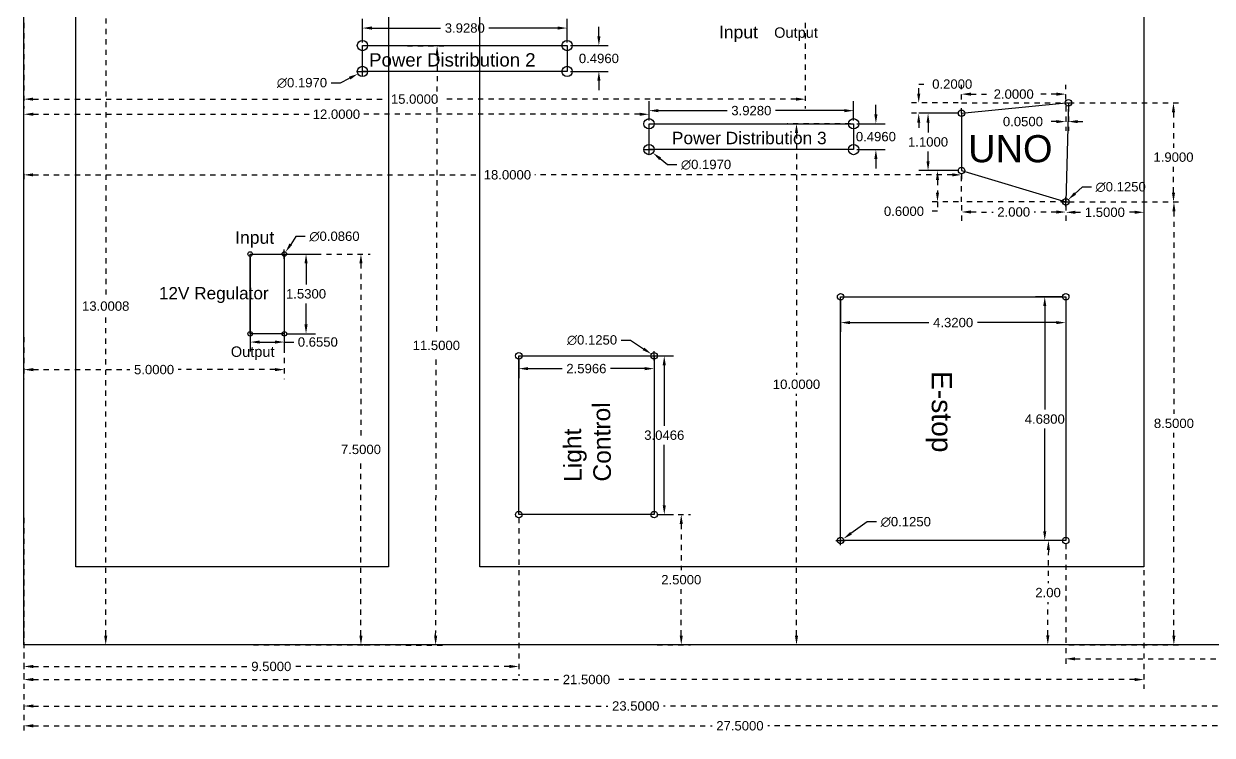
# Model space of a CAD drawing. Header units: inches. Extents: x 0 to 142, y -2 to 32.
# Drawn here: x 0 to 22.81, y -1.73 to 11.92 of the extents above; entities that cross this region are included whole.
import ezdxf

# ---------------------------------------------------------------- set-up
doc = ezdxf.new("R2010")
doc.units = ezdxf.units.IN
doc.header["$LTSCALE"] = 0.005
doc.header["$MEASUREMENT"] = 0
doc.linetypes.add('ACAD_ISO02W100', pattern=[15, 12, -3])
for name, color, linetype in [('dash', 1, 'ACAD_ISO02W100'), ('dash2', 5, 'ACAD_ISO02W100'), ('drills', 6, 'Continuous'), ('hidden', 5, 'Continuous')]:
    doc.layers.add(name, color=color, linetype=linetype)
doc.styles.get("Standard").update_dxf_attribs({"font": 'arial.ttf'})
doc.dimstyles.get("Standard").update_dxf_attribs({"dimtxt": 0.18, "dimasz": 0.18, "dimexe": 0.18, "dimexo": 0.0625, "dimgap": 0.09, "dimtad": 0, "dimtih": 1, "dimtoh": 1, "dimdec": 4, "dimzin": 0, "dimdsep": 46, "dimtxsty": 'Standard', "dimcen": 0.09, "dimadec": 0, "dimazin": 0, "dimtfac": 1, "dimtdec": 4, "dimtofl": 0, "dimtmove": 0, "dimatfit": 3, "dimfxl": 1, "dimtolj": 1, "dimtzin": 0, "dimarcsym": 0})

# ---------------------------------------------------------------- blocks, each defined once
blk = doc.blocks.new('*D9')
at = {"color": 0, "lineweight": -2, "transparency": 16777216}
for p, q in [((9.5, 5.484), (9.5, 5.121)), ((12.097, 5.484), (12.097, 5.121)), ((9.68, 5.301), (10.333, 5.301)), ((11.917, 5.301), (11.263, 5.301))]:
    blk.add_line(p, q, dxfattribs=at)
at = {"color": 0, "transparency": 16777216}
for points in [[(9.68, 5.331), (9.68, 5.271), (9.5, 5.301)], [(11.917, 5.331), (11.917, 5.271), (12.097, 5.301)]]:
    blk.add_solid(points, dxfattribs=at)
at = {"layer": 'Defpoints', "color": 0, "transparency": 16777216}
for p in [(9.5, 5.547), (12.097, 5.547), (12.097, 5.301)]:
    blk.add_point(p, dxfattribs=at)
at = {"color": 0, "transparency": 16777216, "insert": (10.798, 5.301), "char_height": 0.18, "attachment_point": 5}
blk.add_mtext('\\A1;2.5966', dxfattribs=at)
blk = doc.blocks.new('*D10')
at = {"color": 0, "lineweight": -2, "transparency": 16777216}
for p, q in [((12.159, 5.547), (12.473, 5.547)), ((12.293, 5.367), (12.293, 4.205)), ((12.293, 2.68), (12.293, 3.841)), ((12.159, 2.5), (12.473, 2.5))]:
    blk.add_line(p, q, dxfattribs=at)
at = {"color": 0, "transparency": 16777216}
for points in [[(12.263, 5.367), (12.323, 5.367), (12.293, 5.547)], [(12.263, 2.68), (12.323, 2.68), (12.293, 2.5)]]:
    blk.add_solid(points, dxfattribs=at)
at = {"layer": 'Defpoints', "color": 0, "transparency": 16777216}
for p in [(12.097, 5.547), (12.097, 2.5), (12.293, 2.5)]:
    blk.add_point(p, dxfattribs=at)
at = {"color": 0, "transparency": 16777216, "insert": (12.293, 4.023), "char_height": 0.18, "attachment_point": 5}
blk.add_mtext('\\A1;3.0466', dxfattribs=at)
blk = doc.blocks.new('*D11')
at = {"color": 0, "lineweight": -2, "transparency": 16777216}
for p, q in [((15.678, 6.619), (15.678, 6.004)), ((19.998, 6.619), (19.998, 6.004)), ((15.858, 6.184), (17.371, 6.184)), ((19.818, 6.184), (18.305, 6.184))]:
    blk.add_line(p, q, dxfattribs=at)
at = {"color": 0, "transparency": 16777216}
for points in [[(15.858, 6.214), (15.858, 6.154), (15.678, 6.184)], [(19.818, 6.214), (19.818, 6.154), (19.998, 6.184)]]:
    blk.add_solid(points, dxfattribs=at)
at = {"layer": 'Defpoints', "color": 0, "transparency": 16777216}
for p in [(15.678, 6.681), (19.998, 6.681), (19.998, 6.184)]:
    blk.add_point(p, dxfattribs=at)
at = {"color": 0, "transparency": 16777216, "insert": (17.838, 6.184), "char_height": 0.18, "attachment_point": 5}
blk.add_mtext('\\A1;4.3200', dxfattribs=at)
blk = doc.blocks.new('*D12')
at = {"color": 0, "lineweight": -2, "transparency": 16777216}
for p, q in [((19.936, 6.681), (19.416, 6.681)), ((19.596, 6.501), (19.596, 4.514)), ((19.596, 2.181), (19.596, 4.15)), ((19.936, 2.001), (19.416, 2.001))]:
    blk.add_line(p, q, dxfattribs=at)
at = {"color": 0, "transparency": 16777216}
for points in [[(19.566, 6.501), (19.626, 6.501), (19.596, 6.681)], [(19.566, 2.181), (19.626, 2.181), (19.596, 2.001)]]:
    blk.add_solid(points, dxfattribs=at)
at = {"layer": 'Defpoints', "color": 0, "transparency": 16777216}
for p in [(19.998, 6.681), (19.596, 2.001), (19.998, 2.001)]:
    blk.add_point(p, dxfattribs=at)
at = {"color": 0, "transparency": 16777216, "insert": (19.596, 4.332), "char_height": 0.18, "attachment_point": 5}
blk.add_mtext('\\A1;4.6800', dxfattribs=at)
blk = doc.blocks.new('*D13')
at = {"layer": 'dash', "color": 0, "lineweight": -2, "transparency": 16777216}
for p, q in [((19.941, 2.001), (19.487, 2.004)), ((19.665, 1.823), (19.661, 1.185)), ((19.655, 0.182), (19.659, 0.821)), ((19.928, 0), (19.474, 0.003))]:
    blk.add_line(p, q, dxfattribs=at)
at = {"layer": 'dash', "color": 0, "transparency": 16777216}
for points in [[(19.635, 1.823), (19.695, 1.823), (19.667, 2.003)], [(19.625, 0.182), (19.685, 0.182), (19.654, 0.002)]]:
    blk.add_solid(points, dxfattribs=at)
at = {"layer": 'Defpoints', "color": 0, "transparency": 16777216}
for p in [(20.003, 2.001), (19.654, 0.002), (19.99, 0)]:
    blk.add_point(p, dxfattribs=at)
at = {"layer": 'dash', "color": 0, "transparency": 16777216, "insert": (19.66, 1.003), "char_height": 0.18, "attachment_point": 5}
blk.add_mtext('\\A1;2.00', dxfattribs=at)
blk = doc.blocks.new('*D33')
at = {"layer": 'dash', "color": 0, "lineweight": -2, "transparency": 16777216}
for p, q in [((15.866, 10), (14.651, 10)), ((14.831, 9.82), (14.831, 5.182)), ((14.831, 0.18), (14.831, 4.818)), ((15.866, 0), (14.651, 0))]:
    blk.add_line(p, q, dxfattribs=at)
at = {"layer": 'dash', "color": 0, "transparency": 16777216}
for points in [[(14.801, 9.82), (14.861, 9.82), (14.831, 10)], [(14.801, 0.18), (14.861, 0.18), (14.831, 0)]]:
    blk.add_solid(points, dxfattribs=at)
at = {"layer": 'Defpoints', "color": 0, "transparency": 16777216}
for p in [(15.928, 10), (14.831, 0), (15.928, 0)]:
    blk.add_point(p, dxfattribs=at)
at = {"layer": 'dash', "color": 0, "transparency": 16777216, "insert": (14.831, 5), "char_height": 0.18, "attachment_point": 5}
blk.add_mtext('\\A1;10.0000', dxfattribs=at)
blk = doc.blocks.new('*D34')
at = {"layer": 'dash', "color": 0, "lineweight": -2, "transparency": 16777216}
for p, q in [((0, 10.063), (0, 10.362)), ((12, 10.063), (12, 10.362)), ((0.18, 10.182), (5.475, 10.182)), ((11.82, 10.182), (6.525, 10.182))]:
    blk.add_line(p, q, dxfattribs=at)
at = {"layer": 'dash', "color": 0, "transparency": 16777216}
for points in [[(0.18, 10.212), (0.18, 10.152), (0, 10.182)], [(11.82, 10.212), (11.82, 10.152), (12, 10.182)]]:
    blk.add_solid(points, dxfattribs=at)
at = {"layer": 'Defpoints', "color": 0, "transparency": 16777216}
for p in [(0, 10.182), (0, 10), (12, 10)]:
    blk.add_point(p, dxfattribs=at)
at = {"layer": 'dash', "color": 0, "transparency": 16777216, "insert": (6, 10.182), "char_height": 0.18, "attachment_point": 5}
blk.add_mtext('\\A1;12.0000', dxfattribs=at)
blk = doc.blocks.new('*D35')
at = {"color": 0, "lineweight": -2, "transparency": 16777216}
for p, q in [((12, 10.063), (12, 10.431)), ((15.928, 10.063), (15.928, 10.431)), ((12.18, 10.251), (13.501, 10.251)), ((15.748, 10.251), (14.427, 10.251))]:
    blk.add_line(p, q, dxfattribs=at)
at = {"color": 0, "transparency": 16777216}
for points in [[(12.18, 10.281), (12.18, 10.221), (12, 10.251)], [(15.748, 10.281), (15.748, 10.221), (15.928, 10.251)]]:
    blk.add_solid(points, dxfattribs=at)
at = {"layer": 'Defpoints', "color": 0, "transparency": 16777216}
for p in [(15.928, 10.251), (12, 10), (15.928, 10)]:
    blk.add_point(p, dxfattribs=at)
at = {"color": 0, "transparency": 16777216, "insert": (13.964, 10.251), "char_height": 0.18, "attachment_point": 5}
blk.add_mtext('\\A1;3.9280', dxfattribs=at)
blk = doc.blocks.new('*D36')
at = {"color": 0, "lineweight": -2, "transparency": 16777216}
for p, q in [((16.355, 10.18), (16.355, 10.36)), ((15.991, 10), (16.535, 10)), ((15.991, 9.504), (16.535, 9.504)), ((16.355, 9.324), (16.355, 9.144))]:
    blk.add_line(p, q, dxfattribs=at)
at = {"color": 0, "transparency": 16777216}
for points in [[(16.325, 10.18), (16.385, 10.18), (16.355, 10)], [(16.325, 9.324), (16.385, 9.324), (16.355, 9.504)]]:
    blk.add_solid(points, dxfattribs=at)
at = {"layer": 'Defpoints', "color": 0, "transparency": 16777216}
for p in [(15.928, 10), (15.928, 9.504), (16.355, 9.504)]:
    blk.add_point(p, dxfattribs=at)
at = {"color": 0, "transparency": 16777216, "insert": (16.355, 9.752), "char_height": 0.18, "attachment_point": 5}
blk.add_mtext('\\A1;0.4960', dxfattribs=at)
blk = doc.blocks.new('*D37')
at = {"layer": 'Defpoints', "color": 0, "transparency": 16777216}
for p in [(11.924, 9.567), (12.076, 9.441)]:
    blk.add_point(p, dxfattribs=at)
at = {"layer": 'drills', "color": 0, "lineweight": -2, "transparency": 16777216}
for p, q in [((12, 9.414), (12, 9.594)), ((11.91, 9.504), (12.09, 9.504)), ((12.354, 9.213), (12.215, 9.327)), ((12.534, 9.213), (12.354, 9.213))]:
    blk.add_line(p, q, dxfattribs=at)
at = {"layer": 'drills', "color": 0, "transparency": 16777216}
blk.add_solid([(12.234, 9.35), (12.196, 9.304), (12.076, 9.441)], dxfattribs=at)
at = {"layer": 'drills', "color": 0, "transparency": 16777216, "insert": (13.095, 9.213), "char_height": 0.18, "attachment_point": 5}
blk.add_mtext('\\A1;∅0.1970', dxfattribs=at)
blk = doc.blocks.new('*D38')
at = {"layer": 'dash', "color": 0, "lineweight": -2, "transparency": 16777216}
for p, q in [((18, 10.463), (18, 10.748)), ((20, 10.463), (20, 10.748)), ((18.18, 10.568), (18.535, 10.568)), ((19.82, 10.568), (19.465, 10.568))]:
    blk.add_line(p, q, dxfattribs=at)
at = {"layer": 'dash', "color": 0, "transparency": 16777216}
for points in [[(18.18, 10.598), (18.18, 10.538), (18, 10.568)], [(19.82, 10.598), (19.82, 10.538), (20, 10.568)]]:
    blk.add_solid(points, dxfattribs=at)
at = {"layer": 'Defpoints', "color": 0, "transparency": 16777216}
for p in [(20, 10.568), (18, 10.4), (20, 10.4)]:
    blk.add_point(p, dxfattribs=at)
at = {"layer": 'dash', "color": 0, "transparency": 16777216, "insert": (19, 10.568), "char_height": 0.18, "attachment_point": 5}
blk.add_mtext('\\A1;2.0000', dxfattribs=at)
blk = doc.blocks.new('*D39')
at = {"layer": 'dash', "color": 0, "lineweight": -2, "transparency": 16777216}
for p, q in [((17.177, 10.58), (17.177, 10.76)), ((17.177, 10.76), (17.357, 10.76)), ((17.937, 10.4), (16.997, 10.4)), ((17.937, 10.2), (16.997, 10.2)), ((17.177, 10.02), (17.177, 9.84))]:
    blk.add_line(p, q, dxfattribs=at)
at = {"layer": 'dash', "color": 0, "transparency": 16777216}
for points in [[(17.147, 10.58), (17.207, 10.58), (17.177, 10.4)], [(17.147, 10.02), (17.207, 10.02), (17.177, 10.2)]]:
    blk.add_solid(points, dxfattribs=at)
at = {"layer": 'Defpoints', "color": 0, "transparency": 16777216}
for p in [(17.177, 10.4), (18, 10.4), (18, 10.2)]:
    blk.add_point(p, dxfattribs=at)
at = {"layer": 'dash', "color": 0, "transparency": 16777216, "insert": (17.82, 10.76), "char_height": 0.18, "attachment_point": 5}
blk.add_mtext('\\A1;0.2000', dxfattribs=at)
blk = doc.blocks.new('*D40')
at = {"layer": 'dash', "color": 0, "lineweight": -2, "transparency": 16777216}
for p, q in [((18, 8.438), (18, 8.127)), ((18.18, 8.307), (18.605, 8.306)), ((19.82, 8.306), (19.395, 8.306)), ((20, 8.438), (20, 8.126))]:
    blk.add_line(p, q, dxfattribs=at)
at = {"layer": 'dash', "color": 0, "transparency": 16777216}
for points in [[(18.18, 8.337), (18.18, 8.277), (18, 8.307)], [(19.82, 8.336), (19.82, 8.276), (20, 8.306)]]:
    blk.add_solid(points, dxfattribs=at)
at = {"layer": 'Defpoints', "color": 0, "transparency": 16777216}
for p in [(18, 8.5), (20, 8.5), (18, 8.307)]:
    blk.add_point(p, dxfattribs=at)
at = {"layer": 'dash', "color": 0, "transparency": 16777216, "insert": (19, 8.306), "char_height": 0.18, "attachment_point": 5}
blk.add_mtext('\\A1;2.000', dxfattribs=at)
blk = doc.blocks.new('*D41')
at = {"layer": 'Defpoints', "color": 0, "transparency": 16777216}
for p in [(19.954, 8.458), (20.046, 8.542)]:
    blk.add_point(p, dxfattribs=at)
at = {"layer": 'drills', "color": 0, "lineweight": -2, "transparency": 16777216}
for p, q in [((20.312, 8.785), (20.179, 8.664)), ((20.492, 8.785), (20.312, 8.785)), ((19.91, 8.5), (20.09, 8.5)), ((20, 8.41), (20, 8.59))]:
    blk.add_line(p, q, dxfattribs=at)
at = {"layer": 'drills', "color": 0, "transparency": 16777216}
blk.add_solid([(20.159, 8.686), (20.199, 8.641), (20.046, 8.542)], dxfattribs=at)
at = {"layer": 'drills', "color": 0, "transparency": 16777216, "insert": (21.053, 8.785), "char_height": 0.18, "attachment_point": 5}
blk.add_mtext('\\A1;∅0.1250', dxfattribs=at)
blk = doc.blocks.new('*D42')
at = {"layer": 'dash', "color": 0, "lineweight": -2, "transparency": 16777216}
for p, q in [((20, 10.338), (20, 9.861)), ((20.05, 10.338), (20.05, 9.861)), ((19.82, 10.041), (19.64, 10.041)), ((20.23, 10.041), (20.41, 10.041))]:
    blk.add_line(p, q, dxfattribs=at)
at = {"layer": 'dash', "color": 0, "transparency": 16777216}
for points in [[(19.82, 10.071), (19.82, 10.011), (20, 10.041)], [(20.23, 10.071), (20.23, 10.011), (20.05, 10.041)]]:
    blk.add_solid(points, dxfattribs=at)
at = {"layer": 'Defpoints', "color": 0, "transparency": 16777216}
for p in [(20, 10.4), (20.05, 10.4), (20, 10.041)]:
    blk.add_point(p, dxfattribs=at)
at = {"layer": 'dash', "color": 0, "transparency": 16777216, "insert": (19.177, 10.041), "char_height": 0.18, "attachment_point": 5}
blk.add_mtext('\\A1;0.0500', dxfattribs=at)
blk = doc.blocks.new('*D43')
at = {"layer": 'dash', "color": 0, "lineweight": -2, "transparency": 16777216}
for p, q in [((20, 8.438), (20, 8.121)), ((20.18, 8.301), (20.295, 8.301)), ((21.32, 8.301), (21.205, 8.301)), ((21.5, 8.438), (21.5, 8.121))]:
    blk.add_line(p, q, dxfattribs=at)
at = {"layer": 'dash', "color": 0, "transparency": 16777216}
for points in [[(20.18, 8.331), (20.18, 8.271), (20, 8.301)], [(21.32, 8.331), (21.32, 8.271), (21.5, 8.301)]]:
    blk.add_solid(points, dxfattribs=at)
at = {"layer": 'Defpoints', "color": 0, "transparency": 16777216}
for p in [(20, 8.5), (21.5, 8.5), (21.5, 8.301)]:
    blk.add_point(p, dxfattribs=at)
at = {"layer": 'dash', "color": 0, "transparency": 16777216, "insert": (20.75, 8.301), "char_height": 0.18, "attachment_point": 5}
blk.add_mtext('\\A1;1.5000', dxfattribs=at)
blk = doc.blocks.new('*D44')
at = {"layer": 'Defpoints', "color": 0, "transparency": 16777216}
for p in [(12.045, 5.581), (12.149, 5.512)]:
    blk.add_point(p, dxfattribs=at)
at = {"layer": 'drills', "color": 0, "lineweight": -2, "transparency": 16777216}
for p, q in [((11.467, 5.847), (11.647, 5.847)), ((11.647, 5.847), (11.895, 5.681)), ((12.007, 5.547), (12.187, 5.547)), ((12.097, 5.457), (12.097, 5.637))]:
    blk.add_line(p, q, dxfattribs=at)
at = {"layer": 'drills', "color": 0, "transparency": 16777216}
blk.add_solid([(11.912, 5.706), (11.878, 5.656), (12.045, 5.581)], dxfattribs=at)
at = {"layer": 'drills', "color": 0, "transparency": 16777216, "insert": (10.906, 5.847), "char_height": 0.18, "attachment_point": 5}
blk.add_mtext('\\A1;∅0.1250', dxfattribs=at)
blk = doc.blocks.new('*D45')
at = {"layer": 'Defpoints', "color": 0, "transparency": 16777216}
for p in [(15.627, 1.965), (15.729, 2.037)]:
    blk.add_point(p, dxfattribs=at)
at = {"layer": 'drills', "color": 0, "lineweight": -2, "transparency": 16777216}
for p, q in [((16.188, 2.359), (15.877, 2.14)), ((16.368, 2.359), (16.188, 2.359)), ((15.678, 1.911), (15.678, 2.091)), ((15.588, 2.001), (15.768, 2.001))]:
    blk.add_line(p, q, dxfattribs=at)
at = {"layer": 'drills', "color": 0, "transparency": 16777216}
blk.add_solid([(15.86, 2.165), (15.894, 2.116), (15.729, 2.037)], dxfattribs=at)
at = {"layer": 'drills', "color": 0, "transparency": 16777216, "insert": (16.929, 2.359), "char_height": 0.18, "attachment_point": 5}
blk.add_mtext('\\A1;∅0.1250', dxfattribs=at)
blk = doc.blocks.new('*D46')
at = {"color": 0, "lineweight": -2, "transparency": 16777216}
for p, q in [((5.062, 7.5), (5.597, 7.5)), ((5.417, 7.32), (5.417, 6.917)), ((5.417, 6.15), (5.417, 6.553)), ((5.062, 5.97), (5.597, 5.97))]:
    blk.add_line(p, q, dxfattribs=at)
at = {"color": 0, "transparency": 16777216}
for points in [[(5.387, 7.32), (5.447, 7.32), (5.417, 7.5)], [(5.387, 6.15), (5.447, 6.15), (5.417, 5.97)]]:
    blk.add_solid(points, dxfattribs=at)
at = {"layer": 'Defpoints', "color": 0, "transparency": 16777216}
for p in [(5, 7.5), (5, 5.97), (5.417, 5.97)]:
    blk.add_point(p, dxfattribs=at)
at = {"color": 0, "transparency": 16777216, "insert": (5.417, 6.735), "char_height": 0.18, "attachment_point": 5}
blk.add_mtext('\\A1;1.5300', dxfattribs=at)
blk = doc.blocks.new('*D47')
at = {"color": 0, "lineweight": -2, "transparency": 16777216}
for p, q in [((4.345, 7.437), (4.345, 5.631)), ((5, 7.437), (5, 5.631)), ((4.525, 5.811), (4.82, 5.811)), ((5, 5.811), (5.18, 5.811))]:
    blk.add_line(p, q, dxfattribs=at)
at = {"color": 0, "transparency": 16777216}
for points in [[(4.525, 5.841), (4.525, 5.781), (4.345, 5.811)], [(4.82, 5.841), (4.82, 5.781), (5, 5.811)]]:
    blk.add_solid(points, dxfattribs=at)
at = {"layer": 'Defpoints', "color": 0, "transparency": 16777216}
for p in [(4.345, 7.5), (5, 7.5), (5, 5.811)]:
    blk.add_point(p, dxfattribs=at)
at = {"color": 0, "transparency": 16777216, "insert": (5.643, 5.811), "char_height": 0.18, "attachment_point": 5}
blk.add_mtext('\\A1;0.6550', dxfattribs=at)
blk = doc.blocks.new('*D48')
at = {"layer": 'dash', "color": 0, "lineweight": -2, "transparency": 16777216}
for p, q in [((0, 5.907), (0, 5.102)), ((5, 5.907), (5, 5.102)), ((0.18, 5.282), (2.037, 5.282)), ((4.82, 5.282), (2.963, 5.282))]:
    blk.add_line(p, q, dxfattribs=at)
at = {"layer": 'dash', "color": 0, "transparency": 16777216}
for points in [[(0.18, 5.312), (0.18, 5.252), (0, 5.282)], [(4.82, 5.312), (4.82, 5.252), (5, 5.282)]]:
    blk.add_solid(points, dxfattribs=at)
at = {"layer": 'Defpoints', "color": 0, "transparency": 16777216}
for p in [(0, 5.97), (5, 5.97), (0, 5.282)]:
    blk.add_point(p, dxfattribs=at)
at = {"layer": 'dash', "color": 0, "transparency": 16777216, "insert": (2.5, 5.282), "char_height": 0.18, "attachment_point": 5}
blk.add_mtext('\\A1;5.0000', dxfattribs=at)
blk = doc.blocks.new('*D49')
at = {"layer": 'Defpoints', "color": 0, "transparency": 16777216}
for p in [(5.024, 7.536), (4.976, 7.464)]:
    blk.add_point(p, dxfattribs=at)
at = {"layer": 'drills', "color": 0, "lineweight": -2, "transparency": 16777216}
for p, q in [((5.222, 7.836), (5.123, 7.686)), ((5.402, 7.836), (5.222, 7.836)), ((5, 7.41), (5, 7.59)), ((4.91, 7.5), (5.09, 7.5))]:
    blk.add_line(p, q, dxfattribs=at)
at = {"layer": 'drills', "color": 0, "transparency": 16777216}
blk.add_solid([(5.098, 7.703), (5.148, 7.67), (5.024, 7.536)], dxfattribs=at)
at = {"layer": 'drills', "color": 0, "transparency": 16777216, "insert": (5.963, 7.836), "char_height": 0.18, "attachment_point": 5}
blk.add_mtext('\\A1;∅0.0860', dxfattribs=at)
blk = doc.blocks.new('*D51')
at = {"layer": 'Defpoints', "color": 0, "transparency": 16777216}
for p in [(6.413, 10.958), (6.587, 11.05)]:
    blk.add_point(p, dxfattribs=at)
at = {"layer": 'drills', "color": 0, "lineweight": -2, "transparency": 16777216}
for p, q in [((6.41, 11.004), (6.59, 11.004)), ((6.5, 10.914), (6.5, 11.094)), ((5.9, 10.783), (6.08, 10.783)), ((6.08, 10.783), (6.254, 10.874))]:
    blk.add_line(p, q, dxfattribs=at)
at = {"layer": 'drills', "color": 0, "transparency": 16777216}
blk.add_solid([(6.24, 10.901), (6.268, 10.848), (6.413, 10.958)], dxfattribs=at)
at = {"layer": 'drills', "color": 0, "transparency": 16777216, "insert": (5.339, 10.783), "char_height": 0.18, "attachment_point": 5}
blk.add_mtext('\\A1;∅0.1970', dxfattribs=at)
blk = doc.blocks.new('*D56')
at = {"color": 0, "lineweight": -2, "transparency": 16777216}
for p, q in [((6.5, 11.562), (6.5, 12.016)), ((10.428, 11.562), (10.428, 12.016)), ((6.68, 11.836), (8.001, 11.836)), ((10.248, 11.836), (8.927, 11.836))]:
    blk.add_line(p, q, dxfattribs=at)
at = {"color": 0, "transparency": 16777216}
for points in [[(6.68, 11.866), (6.68, 11.806), (6.5, 11.836)], [(10.248, 11.866), (10.248, 11.806), (10.428, 11.836)]]:
    blk.add_solid(points, dxfattribs=at)
at = {"layer": 'Defpoints', "color": 0, "transparency": 16777216}
for p in [(10.428, 11.836), (6.5, 11.5), (10.428, 11.5)]:
    blk.add_point(p, dxfattribs=at)
at = {"color": 0, "transparency": 16777216, "insert": (8.464, 11.836), "char_height": 0.18, "attachment_point": 5}
blk.add_mtext('\\A1;3.9280', dxfattribs=at)
blk = doc.blocks.new('*D57')
at = {"color": 0, "lineweight": -2, "transparency": 16777216}
for p, q in [((11.038, 11.68), (11.038, 11.86)), ((10.491, 11.5), (11.218, 11.5)), ((10.491, 11.004), (11.218, 11.004)), ((11.038, 10.824), (11.038, 10.644))]:
    blk.add_line(p, q, dxfattribs=at)
at = {"color": 0, "transparency": 16777216}
for points in [[(11.008, 11.68), (11.068, 11.68), (11.038, 11.5)], [(11.008, 10.824), (11.068, 10.824), (11.038, 11.004)]]:
    blk.add_solid(points, dxfattribs=at)
at = {"layer": 'Defpoints', "color": 0, "transparency": 16777216}
for p in [(10.428, 11.5), (10.428, 11.004), (11.038, 11.004)]:
    blk.add_point(p, dxfattribs=at)
at = {"color": 0, "transparency": 16777216, "insert": (11.038, 11.252), "char_height": 0.18, "attachment_point": 5}
blk.add_mtext('\\A1;0.4960', dxfattribs=at)
blk = doc.blocks.new('*D64')
at = {"layer": 'dash', "color": 0, "lineweight": -2, "transparency": 16777216}
for p, q in [((0, 2.437), (0, -0.594)), ((9.5, 2.437), (9.5, -0.594)), ((0.18, -0.414), (4.287, -0.414)), ((9.32, -0.414), (5.213, -0.414))]:
    blk.add_line(p, q, dxfattribs=at)
at = {"layer": 'dash', "color": 0, "transparency": 16777216}
for points in [[(0.18, -0.384), (0.18, -0.444), (0, -0.414)], [(9.32, -0.384), (9.32, -0.444), (9.5, -0.414)]]:
    blk.add_solid(points, dxfattribs=at)
at = {"layer": 'Defpoints', "color": 0, "transparency": 16777216}
for p in [(0, 2.5), (9.5, 2.5), (0, -0.414)]:
    blk.add_point(p, dxfattribs=at)
at = {"layer": 'dash', "color": 0, "transparency": 16777216, "insert": (4.75, -0.414), "char_height": 0.18, "attachment_point": 5}
blk.add_mtext('\\A1;9.5000', dxfattribs=at)
blk = doc.blocks.new('*D65')
at = {"layer": 'dash', "color": 0, "lineweight": -2, "transparency": 16777216}
for p, q in [((12.159, 2.5), (12.799, 2.5)), ((12.619, 2.32), (12.619, 1.432)), ((12.619, 0.18), (12.619, 1.068)), ((12.159, 0), (12.799, 0))]:
    blk.add_line(p, q, dxfattribs=at)
at = {"layer": 'dash', "color": 0, "transparency": 16777216}
for points in [[(12.589, 2.32), (12.649, 2.32), (12.619, 2.5)], [(12.589, 0.18), (12.649, 0.18), (12.619, 0)]]:
    blk.add_solid(points, dxfattribs=at)
at = {"layer": 'Defpoints', "color": 0, "transparency": 16777216}
for p in [(12.097, 2.5), (12.097, 0), (12.619, 0)]:
    blk.add_point(p, dxfattribs=at)
at = {"layer": 'dash', "color": 0, "transparency": 16777216, "insert": (12.619, 1.25), "char_height": 0.18, "attachment_point": 5}
blk.add_mtext('\\A1;2.5000', dxfattribs=at)
blk = doc.blocks.new('*D66')
at = {"layer": 'dash', "color": 0, "lineweight": -2, "transparency": 16777216}
for p, q in [((19.998, 1.939), (19.998, -0.447)), ((28.5, 1.939), (28.5, -0.447)), ((20.178, -0.267), (23.786, -0.267)), ((28.32, -0.267), (24.713, -0.267))]:
    blk.add_line(p, q, dxfattribs=at)
at = {"layer": 'dash', "color": 0, "transparency": 16777216}
for points in [[(20.178, -0.237), (20.178, -0.297), (19.998, -0.267)], [(28.32, -0.237), (28.32, -0.297), (28.5, -0.267)]]:
    blk.add_solid(points, dxfattribs=at)
at = {"layer": 'Defpoints', "color": 0, "transparency": 16777216}
for p in [(19.998, 2.001), (28.5, 2.001), (28.5, -0.267)]:
    blk.add_point(p, dxfattribs=at)
at = {"layer": 'dash', "color": 0, "transparency": 16777216, "insert": (24.249, -0.267), "char_height": 0.18, "attachment_point": 5}
blk.add_mtext('\\A1;8.5000', dxfattribs=at)
blk = doc.blocks.new('*D68')
at = {"color": 0, "lineweight": -2, "transparency": 16777216}
for p, q in [((17.937, 10.2), (17.176, 10.2)), ((17.356, 10.02), (17.356, 9.832)), ((17.356, 9.28), (17.356, 9.468)), ((17.937, 9.1), (17.176, 9.1))]:
    blk.add_line(p, q, dxfattribs=at)
at = {"color": 0, "transparency": 16777216}
for points in [[(17.326, 10.02), (17.386, 10.02), (17.356, 10.2)], [(17.326, 9.28), (17.386, 9.28), (17.356, 9.1)]]:
    blk.add_solid(points, dxfattribs=at)
at = {"layer": 'Defpoints', "color": 0, "transparency": 16777216}
for p in [(18, 10.2), (17.356, 9.1), (18, 9.1)]:
    blk.add_point(p, dxfattribs=at)
at = {"color": 0, "transparency": 16777216, "insert": (17.356, 9.65), "char_height": 0.18, "attachment_point": 5}
blk.add_mtext('\\A1;1.1000', dxfattribs=at)
blk = doc.blocks.new('*D69')
at = {"layer": 'dash', "color": 0, "lineweight": -2, "transparency": 16777216}
for p, q in [((17.938, 9.1), (17.357, 9.1)), ((17.537, 8.92), (17.537, 8.68)), ((17.938, 8.5), (17.357, 8.5)), ((17.537, 8.5), (17.537, 8.32)), ((17.537, 8.32), (17.357, 8.32))]:
    blk.add_line(p, q, dxfattribs=at)
at = {"layer": 'dash', "color": 0, "transparency": 16777216}
for points in [[(17.507, 8.92), (17.567, 8.92), (17.537, 9.1)], [(17.507, 8.68), (17.567, 8.68), (17.537, 8.5)]]:
    blk.add_solid(points, dxfattribs=at)
at = {"layer": 'Defpoints', "color": 0, "transparency": 16777216}
for p in [(18, 9.1), (17.537, 8.5), (18, 8.5)]:
    blk.add_point(p, dxfattribs=at)
at = {"layer": 'dash', "color": 0, "transparency": 16777216, "insert": (16.894, 8.32), "char_height": 0.18, "attachment_point": 5}
blk.add_mtext('\\A1;0.6000', dxfattribs=at)
blk = doc.blocks.new('*D77')
at = {"layer": 'dash', "color": 0, "lineweight": -2, "transparency": 16777216}
for p, q in [((4.407, 7.5), (6.651, 7.5)), ((6.471, 7.32), (6.471, 3.932)), ((6.471, 0.18), (6.471, 3.568)), ((4.407, 0), (6.651, 0))]:
    blk.add_line(p, q, dxfattribs=at)
at = {"layer": 'dash', "color": 0, "transparency": 16777216}
for points in [[(6.441, 7.32), (6.501, 7.32), (6.471, 7.5)], [(6.441, 0.18), (6.501, 0.18), (6.471, 0)]]:
    blk.add_solid(points, dxfattribs=at)
at = {"layer": 'Defpoints', "color": 0, "transparency": 16777216}
for p in [(4.345, 7.5), (4.345, 0), (6.471, 0)]:
    blk.add_point(p, dxfattribs=at)
at = {"layer": 'dash', "color": 0, "transparency": 16777216, "insert": (6.471, 3.75), "char_height": 0.18, "attachment_point": 5}
blk.add_mtext('\\A1;7.5000', dxfattribs=at)
blk = doc.blocks.new('*D78')
at = {"layer": 'dash', "color": 0, "lineweight": -2, "transparency": 16777216}
for p, q in [((6.563, 11.5), (8.113, 11.496)), ((7.932, 11.316), (7.919, 5.928)), ((7.905, 0.176), (7.918, 5.565)), ((6.534, 0), (8.084, -0.004))]:
    blk.add_line(p, q, dxfattribs=at)
at = {"layer": 'dash', "color": 0, "transparency": 16777216}
for points in [[(7.902, 11.316), (7.962, 11.316), (7.933, 11.496)], [(7.875, 0.177), (7.935, 0.176), (7.904, -0.004)]]:
    blk.add_solid(points, dxfattribs=at)
at = {"layer": 'Defpoints', "color": 0, "transparency": 16777216}
for p in [(6.5, 11.5), (6.471, 0), (7.904, -0.004)]:
    blk.add_point(p, dxfattribs=at)
at = {"layer": 'dash', "color": 0, "transparency": 16777216, "insert": (7.918, 5.746), "char_height": 0.18, "attachment_point": 5}
blk.add_mtext('\\A1;11.5000', dxfattribs=at)
blk = doc.blocks.new('*D79')
at = {"layer": 'dash', "color": 0, "lineweight": -2, "transparency": 16777216}
for p, q in [((4.094, 13.001), (1.392, 13.001)), ((1.572, 12.821), (1.572, 6.682)), ((1.572, 0.18), (1.572, 6.318)), ((4.094, 0), (1.392, 0))]:
    blk.add_line(p, q, dxfattribs=at)
at = {"layer": 'dash', "color": 0, "transparency": 16777216}
for points in [[(1.542, 12.821), (1.602, 12.821), (1.572, 13.001)], [(1.542, 0.18), (1.602, 0.18), (1.572, 0)]]:
    blk.add_solid(points, dxfattribs=at)
at = {"layer": 'Defpoints', "color": 0, "transparency": 16777216}
for p in [(4.157, 13.001), (1.572, 0), (4.157, 0)]:
    blk.add_point(p, dxfattribs=at)
at = {"layer": 'dash', "color": 0, "transparency": 16777216, "insert": (1.572, 6.5), "char_height": 0.18, "attachment_point": 5}
blk.add_mtext('\\A1;13.0008', dxfattribs=at)
blk = doc.blocks.new('*D87')
at = {"layer": 'dash2', "color": 0, "lineweight": -2, "transparency": 16777216}
for p, q in [((0, 1.437), (0, -0.845)), ((21.5, 1.437), (21.5, -0.845)), ((0.18, -0.665), (10.264, -0.665)), ((21.32, -0.665), (11.334, -0.665))]:
    blk.add_line(p, q, dxfattribs=at)
at = {"layer": 'dash2', "color": 0, "transparency": 16777216}
for points in [[(0.18, -0.635), (0.18, -0.695), (0, -0.665)], [(21.32, -0.635), (21.32, -0.695), (21.5, -0.665)]]:
    blk.add_solid(points, dxfattribs=at)
at = {"layer": 'Defpoints', "color": 0, "transparency": 16777216}
for p in [(0, 1.5), (21.5, 1.5), (0, -0.665)]:
    blk.add_point(p, dxfattribs=at)
at = {"layer": 'dash2', "color": 0, "transparency": 16777216, "insert": (10.799, -0.665), "char_height": 0.18, "attachment_point": 5}
blk.add_mtext('\\A1;21.5000', dxfattribs=at)
blk = doc.blocks.new('*D88')
at = {"layer": 'dash2', "color": 0, "lineweight": -2, "transparency": 16777216}
for p, q in [((0, 1.455), (0, -1.353)), ((23.49, 1.455), (23.49, -1.353)), ((0.18, -1.173), (11.21, -1.173)), ((23.31, -1.173), (12.28, -1.173))]:
    blk.add_line(p, q, dxfattribs=at)
at = {"layer": 'dash2', "color": 0, "transparency": 16777216}
for points in [[(0.18, -1.143), (0.18, -1.203), (0, -1.173)], [(23.31, -1.143), (23.31, -1.203), (23.49, -1.173)]]:
    blk.add_solid(points, dxfattribs=at)
at = {"layer": 'Defpoints', "color": 0, "transparency": 16777216}
for p in [(0, 1.517), (23.49, 1.517), (0, -1.173)]:
    blk.add_point(p, dxfattribs=at)
at = {"layer": 'dash2', "color": 0, "transparency": 16777216, "insert": (11.745, -1.173), "char_height": 0.18, "attachment_point": 5}
blk.add_mtext('\\A1;23.5000', dxfattribs=at)
blk = doc.blocks.new('*D89')
at = {"layer": 'dash2', "color": 0, "lineweight": -2, "transparency": 16777216}
for p, q in [((0, 1.455), (0, -1.733)), ((27.49, 1.455), (27.49, -1.733)), ((0.18, -1.553), (13.21, -1.553)), ((27.31, -1.553), (14.28, -1.553))]:
    blk.add_line(p, q, dxfattribs=at)
at = {"layer": 'dash2', "color": 0, "transparency": 16777216}
for points in [[(0.18, -1.523), (0.18, -1.583), (0, -1.553)], [(27.31, -1.523), (27.31, -1.583), (27.49, -1.553)]]:
    blk.add_solid(points, dxfattribs=at)
at = {"layer": 'Defpoints', "color": 0, "transparency": 16777216}
for p in [(0, 1.517), (27.49, 1.517), (0, -1.553)]:
    blk.add_point(p, dxfattribs=at)
at = {"layer": 'dash2', "color": 0, "transparency": 16777216, "insert": (13.745, -1.553), "char_height": 0.18, "attachment_point": 5}
blk.add_mtext('\\A1;27.5000', dxfattribs=at)
blk = doc.blocks.new('*D95')
at = {"layer": 'dash', "color": 0, "lineweight": -2, "transparency": 16777216}
for p, q in [((-0.001, 11.937), (-0.001, 10.292)), ((15, 11.937), (15, 10.292)), ((0.179, 10.472), (6.975, 10.472)), ((14.82, 10.472), (8.024, 10.472))]:
    blk.add_line(p, q, dxfattribs=at)
at = {"layer": 'dash', "color": 0, "transparency": 16777216}
for points in [[(0.179, 10.502), (0.179, 10.442), (-0.001, 10.472)], [(14.82, 10.502), (14.82, 10.442), (15, 10.472)]]:
    blk.add_solid(points, dxfattribs=at)
at = {"layer": 'Defpoints', "color": 0, "transparency": 16777216}
for p in [(-0.001, 12), (15, 12), (-0.001, 10.472)]:
    blk.add_point(p, dxfattribs=at)
at = {"layer": 'dash', "color": 0, "transparency": 16777216, "insert": (7.5, 10.472), "char_height": 0.18, "attachment_point": 5}
blk.add_mtext('\\A1;15.0000', dxfattribs=at)
blk = doc.blocks.new('*D99')
at = {"layer": 'dash', "color": 0, "lineweight": -2, "transparency": 16777216}
for p, q in [((-0.001, 9.038), (-0.001, 8.839)), ((0.179, 9.019), (8.757, 9.019)), ((17.82, 9.019), (9.807, 9.019)), ((18, 9.038), (18, 8.839))]:
    blk.add_line(p, q, dxfattribs=at)
at = {"layer": 'dash', "color": 0, "transparency": 16777216}
for points in [[(0.179, 9.049), (0.179, 8.989), (-0.001, 9.019)], [(17.82, 9.049), (17.82, 8.989), (18, 9.019)]]:
    blk.add_solid(points, dxfattribs=at)
at = {"layer": 'Defpoints', "color": 0, "transparency": 16777216}
for p in [(-0.001, 9.1), (-0.001, 9.019), (18, 9.1)]:
    blk.add_point(p, dxfattribs=at)
at = {"layer": 'dash', "color": 0, "transparency": 16777216, "insert": (9.282, 9.019), "char_height": 0.18, "attachment_point": 5}
blk.add_mtext('\\A1;18.0000', dxfattribs=at)
blk = doc.blocks.new('*D100')
at = {"layer": 'dash', "color": 0, "lineweight": -2, "transparency": 16777216}
for p, q in [((20.062, 10.4), (22.247, 10.4)), ((22.067, 10.22), (22.067, 9.54)), ((22.067, 8.68), (22.067, 9.176)), ((20.062, 8.5), (22.247, 8.5))]:
    blk.add_line(p, q, dxfattribs=at)
at = {"layer": 'dash', "color": 0, "transparency": 16777216}
for points in [[(22.037, 10.22), (22.097, 10.22), (22.067, 10.4)], [(22.037, 8.68), (22.097, 8.68), (22.067, 8.5)]]:
    blk.add_solid(points, dxfattribs=at)
at = {"layer": 'Defpoints', "color": 0, "transparency": 16777216}
for p in [(20, 10.4), (20, 8.5), (22.067, 8.5)]:
    blk.add_point(p, dxfattribs=at)
at = {"layer": 'dash', "color": 0, "transparency": 16777216, "insert": (22.067, 9.358), "char_height": 0.18, "attachment_point": 5}
blk.add_mtext('\\A1;1.9000', dxfattribs=at)
blk = doc.blocks.new('*D101')
at = {"layer": 'dash', "color": 0, "lineweight": -2, "transparency": 16777216}
for p, q in [((20.062, 8.5), (22.256, 8.5)), ((22.076, 8.32), (22.075, 4.432)), ((22.074, 0.18), (22.075, 4.068)), ((20.061, 0), (22.254, 0))]:
    blk.add_line(p, q, dxfattribs=at)
at = {"layer": 'dash', "color": 0, "transparency": 16777216}
for points in [[(22.046, 8.32), (22.106, 8.32), (22.076, 8.5)], [(22.044, 0.18), (22.104, 0.18), (22.074, 0)]]:
    blk.add_solid(points, dxfattribs=at)
at = {"layer": 'Defpoints', "color": 0, "transparency": 16777216}
for p in [(20, 8.5), (19.998, 0), (22.074, 0)]:
    blk.add_point(p, dxfattribs=at)
at = {"layer": 'dash', "color": 0, "transparency": 16777216, "insert": (22.075, 4.25), "char_height": 0.18, "attachment_point": 5}
blk.add_mtext('\\A1;8.5000', dxfattribs=at)

msp = doc.modelspace()

# ---------------------------------------------------------------- linework, layer by layer
for p, q in [((0, 0), (-0.00096, 15.00016)), ((17.99995, 10.20032), (19.99995, 10.40019)), ((19.99995, 10.40019), (20.04995, 10.40019)), ((20.04995, 10.40019), (19.99995, 8.50019)), ((17.99995, 10.20032), (17.99995, 9.10032)), ((18.00008, 9.10019), (19.99995, 8.50019)), ((28.5, 0), (0, 0))]:
    msp.add_line(p, q)
for points in [[(6.50001, 11.49993), (10.42801, 11.49993), (10.42801, 11.00393), (6.50001, 11.00393)], [(12, 10.00004), (15.928, 10.00004), (15.928, 9.50404), (12, 9.50404)], [(4.345, 7.49998), (5, 7.49998), (5, 5.96998), (4.345, 5.96998)], [(15.67825, 6.68103), (19.99825, 6.68103), (19.99825, 2.00103), (15.67825, 2.00103)], [(9.5, 5.5466), (12.09664, 5.5466), (12.09664, 2.5), (9.5, 2.5)]]:
    msp.add_lwpolyline(points, close=True)
at = {"layer": 'dash'}
for p, q in [((17.99995, 10.20032), (17.99995, 10.40032)), ((17.99995, 10.40032), (19.99995, 10.40019)), ((19.99995, 10.40019), (20.04995, 10.40019)), ((19.99995, 10.40019), (20.04995, 10.40019)), ((18.00008, 8.50019), (18.00008, 9.10019)), ((21.47668, 8.89163), (21.47668, 8.89163)), ((21.47668, 8.89163), (21.47668, 8.89163)), ((19.99995, 8.50019), (18.0002, 8.50037))]:
    msp.add_line(p, q, dxfattribs=at)
at = {"layer": 'drills'}
for centre, radius in [((6.50001, 11.49993), 0.0985), ((10.42801, 11.49993), 0.0985), ((6.50001, 11.00393), 0.0985), ((10.42801, 11.00393), 0.0985), ((20.04995, 10.40019), 0.0625), ((12, 10.00004), 0.0985), ((15.928, 10.00004), 0.0985), ((17.99995, 10.20032), 0.0625), ((12, 9.50404), 0.0985), ((15.928, 9.50404), 0.0985), ((17.99995, 9.10032), 0.0625), ((19.99995, 8.50019), 0.0625), ((4.345, 7.49998), 0.043), ((5, 7.49998), 0.043), ((15.67825, 6.68103), 0.0625), ((19.99825, 6.68103), 0.0625), ((4.345, 5.96998), 0.043), ((5, 5.96998), 0.043), ((9.5, 5.5466), 0.0625), ((12.09664, 5.5466), 0.0625), ((9.5, 2.5), 0.0625), ((12.09664, 2.5), 0.0625), ((15.67825, 2.00103), 0.0625), ((19.99825, 2.00103), 0.0625)]:
    msp.add_circle(centre, radius, dxfattribs=at)
at = {"layer": 'hidden'}
for p, q in [((7, 21), (7, 1.5)), ((1, 1.5), (1, 14)), ((7, 1.5), (1, 1.5))]:
    msp.add_line(p, q, dxfattribs=at)
msp.add_lwpolyline([(8.75026, 20.99987), (21.50026, 20.99987), (21.50026, 1.49987), (8.75026, 1.49987)], close=True, dxfattribs=at)

# ---------------------------------------------------------------- texts
at = {"attachment_point": 1}
for s, width, insert, char_height in [('Input', 0.9438242, (13.34197, 11.87954), 0.241265), ('Output', 0.8467625, (14.40193, 11.84959), 0.2), ('Power Distribution 2', 3.2369134, (6.62811, 11.35353), 0.255583), ('Power Distribution 3', 3.2369134, (12.43904, 9.84558), 0.2376702), ('UNO', 1.8543423, (18.12654, 9.78207), 0.521405), ('Input', 0.9438242, (4.05617, 7.93807), 0.241265), ('12V Regulator', 2.3941977, (2.59199, 6.86682), 0.2360414), ('Output', 0.8467625, (3.97323, 5.72659), 0.2)]:
    msp.add_mtext_dynamic_manual_height_columns(s, width=width, gutter_width=1, heights=[0], dxfattribs=dict(at, insert=insert, char_height=char_height))
for s, width, insert, char_height, rotation in [('E-stop', 2.4957527, (17.81267, 5.25641), 0.387365, 270.179594), ('Light Control', 1.9544884, (10.37082, 3.12486), 0.3376358, 90.707944)]:
    msp.add_mtext_dynamic_manual_height_columns(s, width=width, gutter_width=1, heights=[0], dxfattribs=dict(at, insert=insert, char_height=char_height, rotation=rotation))

# ---------------------------------------------------------------- dimensions: what is measured, and where the dimension line sits
for base, p1, p2, picture, middle in [((10.42801, 11.83551), (6.50001, 11.49993), (10.42801, 11.49993), '*D56', (8.46401, 11.83551)), ((15.928, 10.25113), (12, 10.00004), (15.928, 10.00004), '*D35', (13.964, 10.25113)), ((5, 5.81089), (4.345, 7.49998), (5, 7.49998), '*D47', (5.64332, 5.81089)), ((19.99825, 6.18442), (15.67825, 6.68103), (19.99825, 6.68103), '*D11', (17.83825, 6.18442)), ((12.09664, 5.30085), (9.5, 5.5466), (12.09664, 5.5466), '*D9', (10.79832, 5.30085))]:
    dim = msp.add_linear_dim(base=base, p1=p1, p2=p2, dimstyle='Standard')
    dim.commit()
    dim.dimension.update_dxf_attribs({"geometry": picture, "text_midpoint": middle})
for base, p1, p2, picture, middle in [((11.03778, 11.00393), (10.42801, 11.49993), (10.42801, 11.00393), '*D57', (11.03778, 11.25193)), ((16.35541, 9.50404), (15.928, 10.00004), (15.928, 9.50404), '*D36', (16.35541, 9.75204)), ((5.41681, 5.96998), (5, 7.49998), (5, 5.96998), '*D46', (5.41681, 6.73498)), ((12.29346, 2.5), (12.09664, 5.5466), (12.09664, 2.5), '*D10', (12.29346, 4.0233))]:
    dim = msp.add_linear_dim(base=base, p1=p1, p2=p2, angle=90, dimstyle='Standard')
    dim.commit()
    dim.dimension.update_dxf_attribs({"geometry": picture, "text_midpoint": middle})
dim = msp.add_linear_dim(base=(17.35594, 9.10024), p1=(17.99995, 10.20032), p2=(17.99995, 9.10024), angle=90, text='1.1000', dimstyle='Standard')
dim.commit()
dim.dimension.update_dxf_attribs({"geometry": '*D68', "text_midpoint": (17.35594, 9.65028)})
dim = msp.add_linear_dim(base=(19.59631, 2.00103), p1=(19.99825, 6.68103), p2=(19.99825, 2.00103), angle=90, dimstyle='Standard')
dim.commit()
dim.dimension.update_dxf_attribs({"geometry": '*D12', "text_midpoint": (19.59631, 4.33214), "dimtype": 160})
at = {"layer": 'dash'}
for base, p1, p2, picture, middle in [((1.57157, 0), (4.15683, 13.00082), (4.15683, 0), '*D79', (1.57157, 6.50041)), ((17.17716, 10.40032), (17.99995, 10.20032), (17.99995, 10.40032), '*D39', (17.82048, 10.76032)), ((14.83149, 0), (15.928, 10.00004), (15.928, 0), '*D33', (14.83149, 5.00002)), ((6.47144, 0), (4.345, 7.49998), (4.345, 0), '*D77', (6.47144, 3.74999)), ((12.61936, 0), (12.09664, 2.5), (12.09664, 0), '*D65', (12.61936, 1.25))]:
    dim = msp.add_linear_dim(base=base, p1=p1, p2=p2, angle=90, dimstyle='Standard', dxfattribs=at)
    dim.commit()
    dim.dimension.update_dxf_attribs({"geometry": picture, "text_midpoint": middle})
for base, p1, p2, text, picture, middle in [((-0.00077, 10.47207), (14.99998, 11.99985), (-0.00077, 11.99985), '15.0000', '*D95', (7.49961, 10.47207)), ((28.5, -0.26727), (19.99825, 2.00103), (28.5, 2.00103), '8.5000', '*D66', (24.24913, -0.26727))]:
    dim = msp.add_linear_dim(base=base, p1=p1, p2=p2, text=text, dimstyle='Standard', dxfattribs=at)
    dim.commit()
    dim.dimension.update_dxf_attribs({"geometry": picture, "text_midpoint": middle})
for p1, p2, distance, picture, middle in [((6.50001, 11.49993), (6.47144, 0), 1.43265, '*D78', (7.91837, 5.74641)), ((17.99995, 10.40032), (19.99995, 10.40019), 0.16743, '*D38', (18.99996, 10.56769)), ((20.04995, 10.40019), (19.99995, 10.40019), 0.35897, '*D42', (19.17661, 10.04125))]:
    dim = msp.add_aligned_dim(p1=p1, p2=p2, distance=distance, dimstyle='Standard', dxfattribs=at)
    dim.commit()
    dim.dimension.update_dxf_attribs({"geometry": picture, "text_midpoint": middle})
for base, p1, p2, picture, middle in [((0, 10.18248), (12, 10.00004), (0, 10.00004), '*D34', (6, 10.18248)), ((0, 5.28247), (5, 5.96998), (0, 5.96998), '*D48', (2.5, 5.28247)), ((0, -0.4142), (9.5, 2.5), (0, 2.5), '*D64', (4.75, -0.4142))]:
    dim = msp.add_linear_dim(base=base, p1=p1, p2=p2, dimstyle='Standard', dxfattribs=at)
    dim.commit()
    dim.dimension.update_dxf_attribs({"geometry": picture, "text_midpoint": middle})
dim = msp.add_linear_dim(base=(22.06733, 8.50019), p1=(19.99995, 10.40019), p2=(19.99995, 8.50019), angle=90, dimstyle='Standard', dxfattribs=at)
dim.commit()
dim.dimension.update_dxf_attribs({"geometry": '*D100', "text_midpoint": (22.06733, 9.35829), "dimtype": 160})
dim = msp.add_linear_dim(base=(-0.00058, 9.01909), p1=(17.99995, 9.10032), p2=(-0.00058, 9.10024), angle=180.000253, text='18.0000', dimstyle='Standard', dxfattribs=at)
dim.commit()
dim.dimension.update_dxf_attribs({"geometry": '*D99', "text_midpoint": (9.28215, 9.01913), "dimtype": 161})
dim = msp.add_linear_dim(base=(17.53722, 8.50037), p1=(18.00008, 9.10019), p2=(18.00008, 8.50037), angle=90, text='0.6000', dimstyle='Standard', dxfattribs=at)
dim.commit()
dim.dimension.update_dxf_attribs({"geometry": '*D69', "text_midpoint": (16.8939, 8.32037)})
for p1, p2, distance, text, picture, middle in [((19.99995, 8.50019), (18.0002, 8.50037), 0.19385, '2.000', '*D40', (19.00006, 8.30643)), ((19.99995, 8.50019), (19.99825, 0), 2.07601, '8.5000', '*D101', (22.07512, 4.24968)), ((19.99995, 8.50019), (21.50026, 8.50006), -0.19877, '1.5000', '*D43', (20.75009, 8.30136)), ((20.00323, 2.00103), (19.99032, -0.00001), -0.33662, '2.00', '*D13', (19.66016, 1.00268))]:
    dim = msp.add_aligned_dim(p1=p1, p2=p2, distance=distance, text=text, dimstyle='Standard', dxfattribs=at)
    dim.commit()
    dim.dimension.update_dxf_attribs({"geometry": picture, "text_midpoint": middle})
at = {"layer": 'dash2'}
for base, p1, text, picture, middle in [((0, -1.17314), (23.48986, 1.5174), '23.5000', '*D88', (11.74493, -1.17314)), ((0, -1.55314), (27.48986, 1.5174), '27.5000', '*D89', (13.74493, -1.55314))]:
    dim = msp.add_linear_dim(base=base, p1=p1, p2=(0, 1.5174), text=text, dimstyle='Standard', dxfattribs=at)
    dim.commit()
    dim.dimension.update_dxf_attribs({"geometry": picture, "text_midpoint": middle})
dim = msp.add_linear_dim(base=(0, -0.66527), p1=(21.50026, 1.49987), p2=(0, 1.49987), text='21.5000', dimstyle='Standard', dxfattribs=at)
dim.commit()
dim.dimension.update_dxf_attribs({"geometry": '*D87', "text_midpoint": (10.79922, -0.66527), "dimtype": 160})
at = {"layer": 'drills'}
for p1, p2, picture, middle in [((6.58717, 11.04981), (6.41284, 10.95805), '*D51', (5.33911, 10.78302)), ((12.14861, 5.51187), (12.04468, 5.58132), '*D44', (10.90606, 5.84687)), ((15.62709, 1.96513), (15.72941, 2.03693), '*D45', (16.9292, 2.35869))]:
    dim = msp.add_diameter_dim_2p(p1=p1, p2=p2, dimstyle='Standard', dxfattribs=at)
    dim.commit()
    dim.dimension.update_dxf_attribs({"geometry": picture, "text_midpoint": middle, "dimtype": 163})
for p1, p2, picture, middle in [((11.92394, 9.56662), (12.07607, 9.44146), '*D37', (13.09531, 9.21274)), ((19.95377, 8.45809), (20.04614, 8.5423), '*D41', (21.05341, 8.78485)), ((4.97633, 7.46408), (5.02367, 7.53588), '*D49', (5.96307, 7.83643))]:
    dim = msp.add_diameter_dim_2p(p1=p1, p2=p2, dimstyle='Standard', dxfattribs=at)
    dim.commit()
    dim.dimension.update_dxf_attribs({"geometry": picture, "text_midpoint": middle})

doc.saveas('drawing.dxf')
